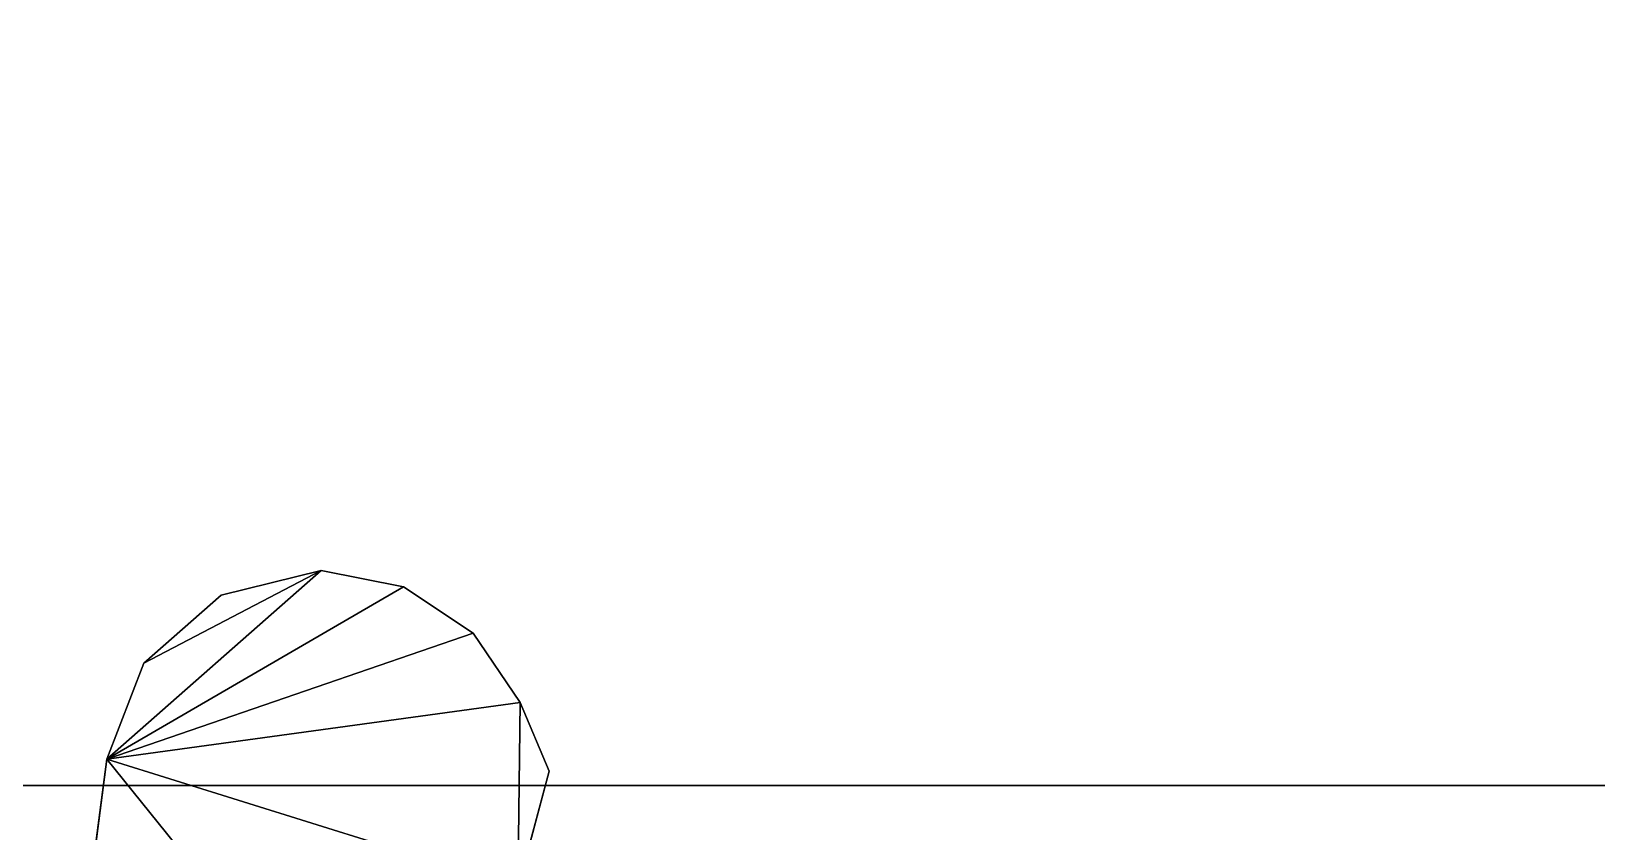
# Model space of a CAD drawing. Extents: x -80 to 3098, y -1530 to 80.
# Drawn here: x 40.17 to 62.98, y -557.67 to -546.02 of the extents above; entities that cross this region are included whole.
import ezdxf

# ---------------------------------------------------------------- set-up
doc = ezdxf.new("R2010")
doc.units = 0

# ---------------------------------------------------------------- blocks, each defined once
blk = doc.blocks.new('Kogan.alacena 2p torre.Suelo1', base_point=(18, 18, 20))
at = {"layer": 'Blanco', "color": 0}
for points in [[(18, 18, 20), (18, 575, 20), (744, 575, 20), (744, 18, 20)], [(18, 18, 38), (18, 575, 38), (744, 575, 38), (744, 18, 38)]]:
    blk.add_3dface(points, dxfattribs=at)
blk = doc.blocks.new('Kogan.alacena 2p torre.Suelo')
at = {"layer": 'Blanco'}
blk.add_blockref('Kogan.alacena 2p torre.Suelo1', (18, 18, 20), dxfattribs=at)
blk = doc.blocks.new('Kogan.alacena 2p torre.Techo1', base_point=(744, 18, 480))
at = {"layer": 'Blanco', "color": 0}
for points in [[(744, 18, 480), (744, 575, 480), (18, 575, 480), (18, 18, 480)], [(744, 18, 462), (744, 575, 462), (18, 575, 462), (18, 18, 462)]]:
    blk.add_3dface(points, dxfattribs=at)
blk = doc.blocks.new('Kogan.alacena 2p torre.Techo')
at = {"layer": 'Blanco'}
blk.add_blockref('Kogan.alacena 2p torre.Techo1', (744, 18, 480), dxfattribs=at)
blk = doc.blocks.new('Kogan.alacena 2p torre.Mobile Shelf [2]1', base_point=(18.5, 577, 241))
at = {"layer": 'Blanco', "color": 0}
for points in [[(18.5, 577, 241), (18.5, 23, 241), (743.5, 23, 241), (743.5, 577, 241)], [(18.5, 577, 259), (18.5, 23, 259), (743.5, 23, 259), (743.5, 577, 259)]]:
    blk.add_3dface(points, dxfattribs=at)
at = {"layer": 'f-Grey Extreme Matt', "color": 0}
blk.add_3dface([(18.5, 23, 241), (18.5, 23, 259), (743.5, 23, 259), (743.5, 23, 241)], dxfattribs=at)
blk = doc.blocks.new('Kogan.alacena 2p torre.Mobile Shelf [2]')
at = {"layer": 'Blanco'}
blk.add_blockref('Kogan.alacena 2p torre.Mobile Shelf [2]1', (18.5, 577, 241), dxfattribs=at)
blk = doc.blocks.new('Kogan.alacena 2p torre.Door Std (doble) [1]1', base_point=(42.45, 18.8, 330))
at = {"layer": 'ACCESSORY', "color": 0, "invisible_edges": 8}
for points in [[(24.39, 26.13, 362.15), (25.588, 25.893, 362.15), (21.266, 23.384, 362.15), (24.39, 26.13, 362.15)], [(24.39, 26.13, 362.15), (25.588, 25.893, 362.15), (21.266, 23.384, 362.15), (24.39, 26.13, 362.15)], [(21.266, 23.384, 354.85), (25.588, 25.893, 354.85), (24.39, 26.13, 354.85), (21.266, 23.384, 354.85)], [(21.266, 23.384, 354.85), (25.588, 25.893, 354.85), (24.39, 26.13, 354.85), (21.266, 23.384, 354.85)], [(21.807, 24.783, 362.15), (24.39, 26.13, 362.15), (21.266, 23.384, 362.15), (21.807, 24.783, 362.15)], [(21.807, 24.783, 362.15), (24.39, 26.13, 362.15), (21.266, 23.384, 362.15), (21.807, 24.783, 362.15)], [(21.807, 24.783, 354.85), (21.266, 23.384, 354.85), (24.39, 26.13, 354.85), (21.807, 24.783, 354.85)], [(21.807, 24.783, 354.85), (21.266, 23.384, 354.85), (24.39, 26.13, 354.85), (21.807, 24.783, 354.85)], [(21.807, 24.783, 362.15), (22.933, 25.773, 362.15), (24.39, 26.13, 362.15), (21.807, 24.783, 362.15)], [(21.807, 24.783, 362.15), (22.933, 25.773, 362.15), (24.39, 26.13, 362.15), (21.807, 24.783, 362.15)], [(22.933, 25.773, 354.85), (21.807, 24.783, 354.85), (24.39, 26.13, 354.85), (22.933, 25.773, 354.85)], [(22.933, 25.773, 354.85), (21.807, 24.783, 354.85), (24.39, 26.13, 354.85), (22.933, 25.773, 354.85)], [(24.39, 26.13, 362.15), (22.933, 25.773, 362.15), (22.933, 25.773, 354.85), (24.39, 26.13, 362.15)], [(24.39, 26.13, 362.15), (22.933, 25.773, 362.15), (22.933, 25.773, 354.85), (24.39, 26.13, 362.15)], [(24.39, 26.13, 354.85), (24.39, 26.13, 362.15), (22.933, 25.773, 354.85), (24.39, 26.13, 354.85)], [(24.39, 26.13, 354.85), (24.39, 26.13, 362.15), (22.933, 25.773, 354.85), (24.39, 26.13, 354.85)], [(24.39, 26.13, 354.85), (25.588, 25.893, 354.85), (25.588, 25.893, 362.15), (24.39, 26.13, 354.85)], [(24.39, 26.13, 354.85), (25.588, 25.893, 354.85), (25.588, 25.893, 362.15), (24.39, 26.13, 354.85)], [(24.39, 26.13, 362.15), (24.39, 26.13, 354.85), (25.588, 25.893, 362.15), (24.39, 26.13, 362.15)], [(24.39, 26.13, 362.15), (24.39, 26.13, 354.85), (25.588, 25.893, 362.15), (24.39, 26.13, 362.15)], [(25.588, 25.893, 362.15), (26.606, 25.219, 362.15), (21.266, 23.384, 362.15), (25.588, 25.893, 362.15)], [(25.588, 25.893, 362.15), (26.606, 25.219, 362.15), (21.266, 23.384, 362.15), (25.588, 25.893, 362.15)], [(26.606, 25.219, 354.85), (25.588, 25.893, 354.85), (21.266, 23.384, 354.85), (26.606, 25.219, 354.85)], [(26.606, 25.219, 354.85), (25.588, 25.893, 354.85), (21.266, 23.384, 354.85), (26.606, 25.219, 354.85)], [(25.588, 25.893, 362.15), (26.606, 25.219, 354.85), (26.606, 25.219, 362.15), (25.588, 25.893, 362.15)], [(25.588, 25.893, 362.15), (26.606, 25.219, 354.85), (26.606, 25.219, 362.15), (25.588, 25.893, 362.15)], [(25.588, 25.893, 354.85), (26.606, 25.219, 354.85), (25.588, 25.893, 362.15), (25.588, 25.893, 354.85)], [(25.588, 25.893, 354.85), (26.606, 25.219, 354.85), (25.588, 25.893, 362.15), (25.588, 25.893, 354.85)], [(26.606, 25.219, 362.15), (27.291, 24.208, 362.15), (21.266, 23.384, 362.15), (26.606, 25.219, 362.15)], [(26.606, 25.219, 362.15), (27.291, 24.208, 362.15), (21.266, 23.384, 362.15), (26.606, 25.219, 362.15)], [(27.291, 24.208, 354.85), (26.606, 25.219, 354.85), (21.266, 23.384, 354.85), (27.291, 24.208, 354.85)], [(27.291, 24.208, 354.85), (26.606, 25.219, 354.85), (21.266, 23.384, 354.85), (27.291, 24.208, 354.85)], [(27.291, 24.208, 362.15), (27.259, 21.517, 362.15), (21.266, 23.384, 362.15), (27.291, 24.208, 362.15)], [(27.291, 24.208, 362.15), (27.259, 21.517, 362.15), (21.266, 23.384, 362.15), (27.291, 24.208, 362.15)], [(27.259, 21.517, 354.85), (27.291, 24.208, 354.85), (21.266, 23.384, 354.85), (27.259, 21.517, 354.85)], [(27.259, 21.517, 354.85), (27.291, 24.208, 354.85), (21.266, 23.384, 354.85), (27.259, 21.517, 354.85)], [(27.713, 23.211, 362.15), (27.259, 21.517, 362.15), (27.291, 24.208, 362.15), (27.713, 23.211, 362.15)], [(27.713, 23.211, 362.15), (27.259, 21.517, 362.15), (27.291, 24.208, 362.15), (27.713, 23.211, 362.15)], [(27.713, 23.211, 354.85), (27.291, 24.208, 354.85), (27.259, 21.517, 354.85), (27.713, 23.211, 354.85)], [(27.713, 23.211, 354.85), (27.291, 24.208, 354.85), (27.259, 21.517, 354.85), (27.713, 23.211, 354.85)], [(27.713, 23.211, 354.85), (27.713, 23.211, 362.15), (27.291, 24.208, 362.15), (27.713, 23.211, 354.85)], [(27.713, 23.211, 354.85), (27.713, 23.211, 362.15), (27.291, 24.208, 362.15), (27.713, 23.211, 354.85)], [(27.291, 24.208, 354.85), (27.713, 23.211, 354.85), (27.291, 24.208, 362.15), (27.291, 24.208, 354.85)], [(27.291, 24.208, 354.85), (27.713, 23.211, 354.85), (27.291, 24.208, 362.15), (27.291, 24.208, 354.85)], [(21.266, 23.384, 362.15), (25.329, 18.357, 362.15), (20.375, 16.499, 362.15), (21.266, 23.384, 362.15)], [(21.266, 23.384, 362.15), (25.329, 18.357, 362.15), (20.375, 16.499, 362.15), (21.266, 23.384, 362.15)], [(21.266, 23.384, 354.85), (20.375, 16.499, 354.85), (25.329, 18.357, 354.85), (21.266, 23.384, 354.85)], [(21.266, 23.384, 354.85), (20.375, 16.499, 354.85), (25.329, 18.357, 354.85), (21.266, 23.384, 354.85)], [(25.329, 18.357, 362.15), (21.266, 23.384, 362.15), (27.259, 21.517, 362.15), (25.329, 18.357, 362.15)], [(25.329, 18.357, 362.15), (21.266, 23.384, 362.15), (27.259, 21.517, 362.15), (25.329, 18.357, 362.15)], [(27.259, 21.517, 354.85), (21.266, 23.384, 354.85), (25.329, 18.357, 354.85), (27.259, 21.517, 354.85)], [(27.259, 21.517, 354.85), (21.266, 23.384, 354.85), (25.329, 18.357, 354.85), (27.259, 21.517, 354.85)]]:
    blk.add_3dface(points, dxfattribs=at)
at = {"layer": 'ACCESSORY', "color": 0}
for points in [[(21.807, 24.783, 362.15), (21.807, 24.783, 354.85), (22.933, 25.773, 354.85), (22.933, 25.773, 362.15)], [(21.807, 24.783, 362.15), (21.807, 24.783, 354.85), (22.933, 25.773, 354.85), (22.933, 25.773, 362.15)], [(26.606, 25.219, 362.15), (26.606, 25.219, 354.85), (27.291, 24.208, 354.85), (27.291, 24.208, 362.15)], [(26.606, 25.219, 362.15), (26.606, 25.219, 354.85), (27.291, 24.208, 354.85), (27.291, 24.208, 362.15)], [(21.266, 23.384, 362.15), (21.266, 23.384, 354.85), (21.807, 24.783, 354.85), (21.807, 24.783, 362.15)], [(21.266, 23.384, 362.15), (21.266, 23.384, 354.85), (21.807, 24.783, 354.85), (21.807, 24.783, 362.15)], [(20.375, 16.499, 362.15), (20.375, 16.499, 354.85), (21.266, 23.384, 354.85), (21.266, 23.384, 362.15)], [(20.375, 16.499, 362.15), (20.375, 16.499, 354.85), (21.266, 23.384, 354.85), (21.266, 23.384, 362.15)], [(27.259, 21.517, 354.85), (27.259, 21.517, 362.15), (27.713, 23.211, 362.15), (27.713, 23.211, 354.85)], [(27.259, 21.517, 354.85), (27.259, 21.517, 362.15), (27.713, 23.211, 362.15), (27.713, 23.211, 354.85)]]:
    blk.add_3dface(points, dxfattribs=at)
blk = doc.blocks.new('Kogan.alacena 2p torre.Door Std (doble) [1]2', base_point=(42.45, 18.8, 91.5))
at = {"layer": 'ACCESSORY', "color": 0, "invisible_edges": 8}
for points in [[(24.39, 26.13, 123.65), (25.588, 25.893, 123.65), (21.266, 23.384, 123.65), (24.39, 26.13, 123.65)], [(24.39, 26.13, 123.65), (25.588, 25.893, 123.65), (21.266, 23.384, 123.65), (24.39, 26.13, 123.65)], [(21.266, 23.384, 116.35), (25.588, 25.893, 116.35), (24.39, 26.13, 116.35), (21.266, 23.384, 116.35)], [(21.266, 23.384, 116.35), (25.588, 25.893, 116.35), (24.39, 26.13, 116.35), (21.266, 23.384, 116.35)], [(21.807, 24.783, 123.65), (24.39, 26.13, 123.65), (21.266, 23.384, 123.65), (21.807, 24.783, 123.65)], [(21.807, 24.783, 123.65), (24.39, 26.13, 123.65), (21.266, 23.384, 123.65), (21.807, 24.783, 123.65)], [(21.807, 24.783, 116.35), (21.266, 23.384, 116.35), (24.39, 26.13, 116.35), (21.807, 24.783, 116.35)], [(21.807, 24.783, 116.35), (21.266, 23.384, 116.35), (24.39, 26.13, 116.35), (21.807, 24.783, 116.35)], [(21.807, 24.783, 123.65), (22.933, 25.773, 123.65), (24.39, 26.13, 123.65), (21.807, 24.783, 123.65)], [(21.807, 24.783, 123.65), (22.933, 25.773, 123.65), (24.39, 26.13, 123.65), (21.807, 24.783, 123.65)], [(22.933, 25.773, 116.35), (21.807, 24.783, 116.35), (24.39, 26.13, 116.35), (22.933, 25.773, 116.35)], [(22.933, 25.773, 116.35), (21.807, 24.783, 116.35), (24.39, 26.13, 116.35), (22.933, 25.773, 116.35)], [(24.39, 26.13, 123.65), (22.933, 25.773, 123.65), (22.933, 25.773, 116.35), (24.39, 26.13, 123.65)], [(24.39, 26.13, 123.65), (22.933, 25.773, 123.65), (22.933, 25.773, 116.35), (24.39, 26.13, 123.65)], [(24.39, 26.13, 116.35), (24.39, 26.13, 123.65), (22.933, 25.773, 116.35), (24.39, 26.13, 116.35)], [(24.39, 26.13, 116.35), (24.39, 26.13, 123.65), (22.933, 25.773, 116.35), (24.39, 26.13, 116.35)], [(24.39, 26.13, 116.35), (25.588, 25.893, 116.35), (25.588, 25.893, 123.65), (24.39, 26.13, 116.35)], [(24.39, 26.13, 116.35), (25.588, 25.893, 116.35), (25.588, 25.893, 123.65), (24.39, 26.13, 116.35)], [(24.39, 26.13, 123.65), (24.39, 26.13, 116.35), (25.588, 25.893, 123.65), (24.39, 26.13, 123.65)], [(24.39, 26.13, 123.65), (24.39, 26.13, 116.35), (25.588, 25.893, 123.65), (24.39, 26.13, 123.65)], [(25.588, 25.893, 123.65), (26.606, 25.219, 123.65), (21.266, 23.384, 123.65), (25.588, 25.893, 123.65)], [(25.588, 25.893, 123.65), (26.606, 25.219, 123.65), (21.266, 23.384, 123.65), (25.588, 25.893, 123.65)], [(26.606, 25.219, 116.35), (25.588, 25.893, 116.35), (21.266, 23.384, 116.35), (26.606, 25.219, 116.35)], [(26.606, 25.219, 116.35), (25.588, 25.893, 116.35), (21.266, 23.384, 116.35), (26.606, 25.219, 116.35)], [(25.588, 25.893, 123.65), (26.606, 25.219, 116.35), (26.606, 25.219, 123.65), (25.588, 25.893, 123.65)], [(25.588, 25.893, 123.65), (26.606, 25.219, 116.35), (26.606, 25.219, 123.65), (25.588, 25.893, 123.65)], [(25.588, 25.893, 116.35), (26.606, 25.219, 116.35), (25.588, 25.893, 123.65), (25.588, 25.893, 116.35)], [(25.588, 25.893, 116.35), (26.606, 25.219, 116.35), (25.588, 25.893, 123.65), (25.588, 25.893, 116.35)], [(26.606, 25.219, 123.65), (27.291, 24.208, 123.65), (21.266, 23.384, 123.65), (26.606, 25.219, 123.65)], [(26.606, 25.219, 123.65), (27.291, 24.208, 123.65), (21.266, 23.384, 123.65), (26.606, 25.219, 123.65)], [(27.291, 24.208, 116.35), (26.606, 25.219, 116.35), (21.266, 23.384, 116.35), (27.291, 24.208, 116.35)], [(27.291, 24.208, 116.35), (26.606, 25.219, 116.35), (21.266, 23.384, 116.35), (27.291, 24.208, 116.35)], [(27.291, 24.208, 123.65), (27.259, 21.517, 123.65), (21.266, 23.384, 123.65), (27.291, 24.208, 123.65)], [(27.291, 24.208, 123.65), (27.259, 21.517, 123.65), (21.266, 23.384, 123.65), (27.291, 24.208, 123.65)], [(27.259, 21.517, 116.35), (27.291, 24.208, 116.35), (21.266, 23.384, 116.35), (27.259, 21.517, 116.35)], [(27.259, 21.517, 116.35), (27.291, 24.208, 116.35), (21.266, 23.384, 116.35), (27.259, 21.517, 116.35)], [(27.713, 23.211, 123.65), (27.259, 21.517, 123.65), (27.291, 24.208, 123.65), (27.713, 23.211, 123.65)], [(27.713, 23.211, 123.65), (27.259, 21.517, 123.65), (27.291, 24.208, 123.65), (27.713, 23.211, 123.65)], [(27.713, 23.211, 116.35), (27.291, 24.208, 116.35), (27.259, 21.517, 116.35), (27.713, 23.211, 116.35)], [(27.713, 23.211, 116.35), (27.291, 24.208, 116.35), (27.259, 21.517, 116.35), (27.713, 23.211, 116.35)], [(27.713, 23.211, 116.35), (27.713, 23.211, 123.65), (27.291, 24.208, 123.65), (27.713, 23.211, 116.35)], [(27.713, 23.211, 116.35), (27.713, 23.211, 123.65), (27.291, 24.208, 123.65), (27.713, 23.211, 116.35)], [(27.291, 24.208, 116.35), (27.713, 23.211, 116.35), (27.291, 24.208, 123.65), (27.291, 24.208, 116.35)], [(27.291, 24.208, 116.35), (27.713, 23.211, 116.35), (27.291, 24.208, 123.65), (27.291, 24.208, 116.35)], [(21.266, 23.384, 123.65), (25.329, 18.357, 123.65), (20.375, 16.499, 123.65), (21.266, 23.384, 123.65)], [(21.266, 23.384, 123.65), (25.329, 18.357, 123.65), (20.375, 16.499, 123.65), (21.266, 23.384, 123.65)], [(21.266, 23.384, 116.35), (20.375, 16.499, 116.35), (25.329, 18.357, 116.35), (21.266, 23.384, 116.35)], [(21.266, 23.384, 116.35), (20.375, 16.499, 116.35), (25.329, 18.357, 116.35), (21.266, 23.384, 116.35)], [(25.329, 18.357, 123.65), (21.266, 23.384, 123.65), (27.259, 21.517, 123.65), (25.329, 18.357, 123.65)], [(25.329, 18.357, 123.65), (21.266, 23.384, 123.65), (27.259, 21.517, 123.65), (25.329, 18.357, 123.65)], [(27.259, 21.517, 116.35), (21.266, 23.384, 116.35), (25.329, 18.357, 116.35), (27.259, 21.517, 116.35)], [(27.259, 21.517, 116.35), (21.266, 23.384, 116.35), (25.329, 18.357, 116.35), (27.259, 21.517, 116.35)]]:
    blk.add_3dface(points, dxfattribs=at)
at = {"layer": 'ACCESSORY', "color": 0}
for points in [[(21.807, 24.783, 123.65), (21.807, 24.783, 116.35), (22.933, 25.773, 116.35), (22.933, 25.773, 123.65)], [(21.807, 24.783, 123.65), (21.807, 24.783, 116.35), (22.933, 25.773, 116.35), (22.933, 25.773, 123.65)], [(26.606, 25.219, 123.65), (26.606, 25.219, 116.35), (27.291, 24.208, 116.35), (27.291, 24.208, 123.65)], [(26.606, 25.219, 123.65), (26.606, 25.219, 116.35), (27.291, 24.208, 116.35), (27.291, 24.208, 123.65)], [(21.266, 23.384, 123.65), (21.266, 23.384, 116.35), (21.807, 24.783, 116.35), (21.807, 24.783, 123.65)], [(21.266, 23.384, 123.65), (21.266, 23.384, 116.35), (21.807, 24.783, 116.35), (21.807, 24.783, 123.65)], [(20.375, 16.499, 123.65), (20.375, 16.499, 116.35), (21.266, 23.384, 116.35), (21.266, 23.384, 123.65)], [(20.375, 16.499, 123.65), (20.375, 16.499, 116.35), (21.266, 23.384, 116.35), (21.266, 23.384, 123.65)], [(27.259, 21.517, 116.35), (27.259, 21.517, 123.65), (27.713, 23.211, 123.65), (27.713, 23.211, 116.35)], [(27.259, 21.517, 116.35), (27.259, 21.517, 123.65), (27.713, 23.211, 123.65), (27.713, 23.211, 116.35)]]:
    blk.add_3dface(points, dxfattribs=at)
blk = doc.blocks.new('Kogan.alacena 2p torre.Door Std (doble) [1]')
for name, p in [('Kogan.alacena 2p torre.Door Std (doble) [1]1', (42.45, 18.8, 330)), ('Kogan.alacena 2p torre.Door Std (doble) [1]2', (42.45, 18.8, 91.5))]:
    blk.add_blockref(name, p)
blk = doc.blocks.new('Kogan.alacena 2p torre')
at = {"layer": 'Kogan.alacena 2p torre.Door Std (doble) [1]'}
blk.add_blockref('Kogan.alacena 2p torre.Door Std (doble) [1]', (0, 0), dxfattribs=at)
at = {"layer": 'Kogan.alacena 2p torre.Mobile Shelf [2]'}
blk.add_blockref('Kogan.alacena 2p torre.Mobile Shelf [2]', (0, 0), dxfattribs=at)
at = {"layer": 'Kogan.alacena 2p torre.Suelo'}
blk.add_blockref('Kogan.alacena 2p torre.Suelo', (0, 0), dxfattribs=at)
at = {"layer": 'Kogan.alacena 2p torre.Techo'}
blk.add_blockref('Kogan.alacena 2p torre.Techo', (0, 0), dxfattribs=at)
blk = doc.blocks.new('Kogan.piso terminacion a heladera.Suelo1')
at = {"layer": 'f-Grey Extreme Matt', "color": 0}
for points in [[(0, 0), (0, 560), (782, 560), (782, 0)], [(0, 0, 18), (0, 560, 18), (782, 560, 18), (782, 0, 18)]]:
    blk.add_3dface(points, dxfattribs=at)
blk = doc.blocks.new('Kogan.piso terminacion a heladera.Suelo')
at = {"layer": 'f-Grey Extreme Matt'}
blk.add_blockref('Kogan.piso terminacion a heladera.Suelo1', (0, 0), dxfattribs=at)
blk = doc.blocks.new('Kogan.piso terminacion a heladera')
at = {"layer": 'Kogan.piso terminacion a heladera.Suelo'}
blk.add_blockref('Kogan.piso terminacion a heladera.Suelo', (0, 0), dxfattribs=at)

msp = doc.modelspace()

# ---------------------------------------------------------------- block references
for name, p in [('Kogan.alacena 2p torre', (20, -580, 1900)), ('Kogan.piso terminacion a heladera', (20, -560, 1900))]:
    msp.add_blockref(name, p)

doc.saveas('drawing.dxf')
